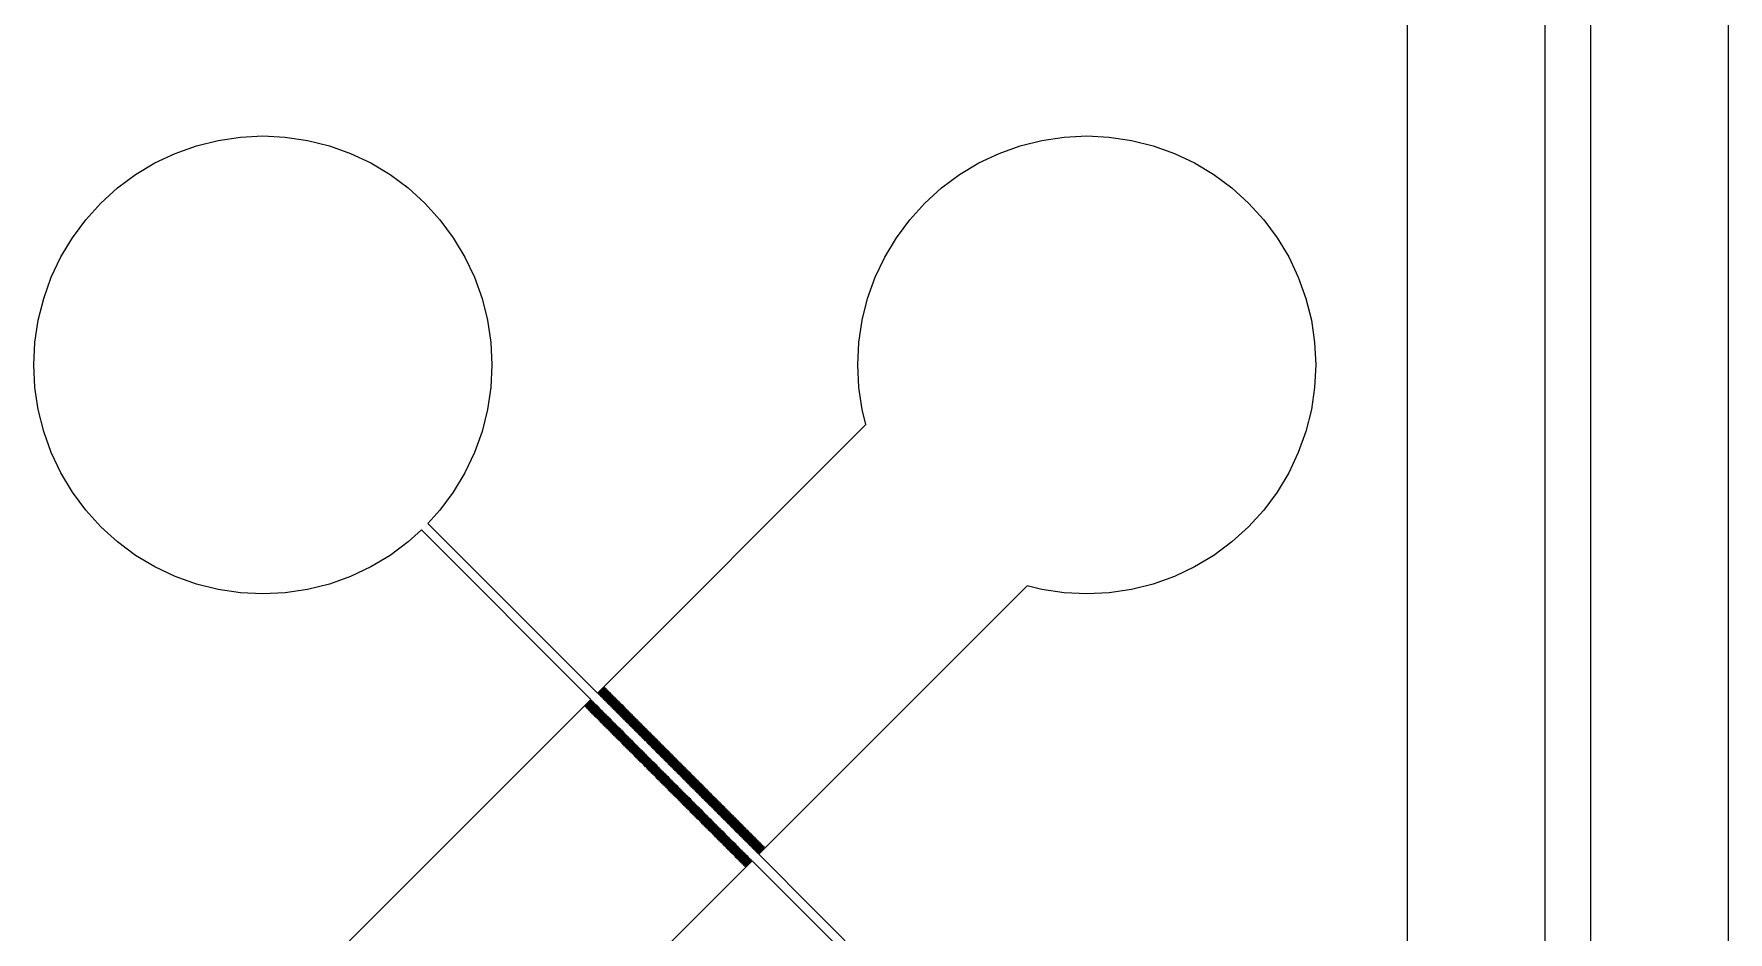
# Model space of a CAD drawing. Extents: x -16 to 132, y -40 to 113.
# Drawn here: x 94.08 to 113, y 7.47 to 17.5 of the extents above; entities that cross this region are included whole.
import ezdxf

# ---------------------------------------------------------------- set-up
doc = ezdxf.new("R2010")
doc.units = 0

msp = doc.modelspace()

# ---------------------------------------------------------------- linework, layer by layer
for p, q in [((112.997, 76.1837), (112.997, -2.55649)), ((111.463, -1.0226), (111.463, 74.6498)), ((110.952, 74.1385), (110.952, -0.51129)), ((109.418, 1.0226), (109.418, 72.6046)), ((95.8964, 16.2486), (96.1398, 16.3096)), ((96.1398, 16.3096), (96.388, 16.3464)), ((96.388, 16.3464), (96.6385, 16.3587)), ((96.6385, 16.3587), (96.8892, 16.3464)), ((96.8892, 16.3464), (97.1373, 16.3096)), ((97.1373, 16.3096), (97.3807, 16.2486)), ((105.094, 16.2486), (105.337, 16.3096)), ((105.337, 16.3096), (105.586, 16.3464)), ((105.586, 16.3464), (105.836, 16.3587)), ((105.836, 16.3587), (106.087, 16.3464)), ((106.087, 16.3464), (106.335, 16.3096)), ((106.335, 16.3096), (106.578, 16.2486)), ((95.4334, 16.0569), (95.6602, 16.1641)), ((95.6602, 16.1641), (95.8964, 16.2486)), ((97.3807, 16.2486), (97.6169, 16.1641)), ((97.6169, 16.1641), (97.8437, 16.0569)), ((104.631, 16.0569), (104.858, 16.1641)), ((104.858, 16.1641), (105.094, 16.2486)), ((106.578, 16.2486), (106.815, 16.1641)), ((106.815, 16.1641), (107.041, 16.0569)), ((95.0167, 15.7784), (95.2182, 15.9279)), ((95.2182, 15.9279), (95.4334, 16.0569)), ((97.8437, 16.0569), (98.0589, 15.9279)), ((98.0589, 15.9279), (98.2604, 15.7784)), ((104.214, 15.7784), (104.416, 15.9279)), ((104.416, 15.9279), (104.631, 16.0569)), ((107.041, 16.0569), (107.257, 15.9279)), ((107.257, 15.9279), (107.458, 15.7784)), ((94.8308, 15.6099), (95.0167, 15.7784)), ((98.2604, 15.7784), (98.4463, 15.6099)), ((104.028, 15.6099), (104.214, 15.7784)), ((107.458, 15.7784), (107.644, 15.6099)), ((94.6624, 15.424), (94.8308, 15.6099)), ((98.4463, 15.6099), (98.6148, 15.424)), ((103.86, 15.424), (104.028, 15.6099)), ((107.644, 15.6099), (107.812, 15.424)), ((94.5129, 15.2225), (94.6624, 15.424)), ((98.6148, 15.424), (98.7642, 15.2225)), ((103.711, 15.2225), (103.86, 15.424)), ((107.812, 15.424), (107.962, 15.2225)), ((94.3839, 15.0074), (94.5129, 15.2225)), ((98.7642, 15.2225), (98.8932, 15.0073)), ((103.582, 15.0073), (103.711, 15.2225)), ((107.962, 15.2225), (108.091, 15.0074)), ((94.2767, 14.7805), (94.3839, 15.0074)), ((98.8932, 15.0073), (99.0005, 14.7805)), ((103.474, 14.7805), (103.582, 15.0073)), ((108.091, 15.0074), (108.198, 14.7805)), ((94.1922, 14.5443), (94.2767, 14.7805)), ((99.0005, 14.7805), (99.085, 14.5443)), ((103.39, 14.5443), (103.474, 14.7805)), ((108.198, 14.7805), (108.283, 14.5443)), ((94.1312, 14.301), (94.1922, 14.5443)), ((99.085, 14.5443), (99.1459, 14.301)), ((103.329, 14.301), (103.39, 14.5443)), ((108.283, 14.5443), (108.344, 14.301)), ((94.0944, 14.0528), (94.1312, 14.301)), ((99.1459, 14.301), (99.1828, 14.0528)), ((103.292, 14.0528), (103.329, 14.301)), ((108.344, 14.301), (108.38, 14.0528)), ((94.0821, 13.8022), (94.0944, 14.0528)), ((99.1828, 14.0528), (99.1951, 13.8022)), ((103.28, 13.8022), (103.292, 14.0528)), ((108.38, 14.0528), (108.393, 13.8022)), ((94.0944, 13.5516), (94.0821, 13.8022)), ((99.1951, 13.8022), (99.1828, 13.5516)), ((103.292, 13.5516), (103.28, 13.8022)), ((108.393, 13.8022), (108.38, 13.5516)), ((94.1312, 13.3035), (94.0944, 13.5516)), ((99.1828, 13.5516), (99.146, 13.3035)), ((103.329, 13.3035), (103.292, 13.5516)), ((108.38, 13.5516), (108.344, 13.3035)), ((94.1922, 13.0601), (94.1312, 13.3035)), ((99.146, 13.3035), (99.085, 13.0601)), ((103.371, 13.137), (103.329, 13.3035)), ((108.344, 13.3035), (108.283, 13.0601)), ((94.2767, 12.8239), (94.1922, 13.0601)), ((99.085, 13.0601), (99.0005, 12.8239)), ((100.373, 10.1398), (103.371, 13.137)), ((108.283, 13.0601), (108.198, 12.8239)), ((94.3839, 12.5971), (94.2767, 12.8239)), ((99.0005, 12.8239), (98.8932, 12.5971)), ((108.198, 12.8239), (108.091, 12.5971)), ((94.5129, 12.3819), (94.3839, 12.5971)), ((98.8932, 12.5971), (98.7642, 12.3819)), ((108.091, 12.5971), (107.962, 12.3819)), ((94.6624, 12.1804), (94.5129, 12.3819)), ((98.7642, 12.3819), (98.6148, 12.1804)), ((107.962, 12.3819), (107.812, 12.1804)), ((94.8308, 11.9945), (94.6624, 12.1804)), ((98.6148, 12.1804), (98.4807, 12.0324)), ((107.812, 12.1804), (107.644, 11.9945)), ((95.0167, 11.826), (94.8308, 11.9945)), ((98.4084, 11.9601), (98.2604, 11.826)), ((100.301, 10.0675), (98.4084, 11.9601)), ((98.4807, 12.0324), (100.373, 10.1398)), ((107.644, 11.9945), (107.458, 11.826)), ((95.2182, 11.6766), (95.0167, 11.826)), ((98.2604, 11.826), (98.0589, 11.6766)), ((107.458, 11.826), (107.257, 11.6766)), ((95.4334, 11.5476), (95.2182, 11.6766)), ((95.6602, 11.4403), (95.4334, 11.5476)), ((97.8437, 11.5476), (97.6169, 11.4403)), ((98.0589, 11.6766), (97.8437, 11.5476)), ((107.041, 11.5476), (106.815, 11.4403)), ((107.257, 11.6766), (107.041, 11.5476)), ((95.8965, 11.3558), (95.6602, 11.4403)), ((96.1398, 11.2949), (95.8965, 11.3558)), ((97.3807, 11.3558), (97.1373, 11.2948)), ((97.6169, 11.4403), (97.3807, 11.3558)), ((106.578, 11.3558), (106.335, 11.2949)), ((106.815, 11.4403), (106.578, 11.3558)), ((96.388, 11.258), (96.1398, 11.2949)), ((96.6386, 11.2457), (96.388, 11.258)), ((96.8892, 11.258), (96.6386, 11.2457)), ((97.1373, 11.2948), (96.8892, 11.258)), ((105.171, 11.3365), (102.174, 8.33929)), ((105.337, 11.2948), (105.171, 11.3365)), ((105.586, 11.258), (105.337, 11.2948)), ((105.836, 11.2457), (105.586, 11.258)), ((106.087, 11.258), (105.836, 11.2457)), ((106.335, 11.2949), (106.087, 11.258)), ((97.3038, 7.07025), (100.301, 10.0675)), ((100.308, 10.0602), (100.236, 9.98793)), ((100.243, 9.9807), (100.315, 10.053)), ((100.323, 10.0458), (100.25, 9.97348)), ((100.258, 9.96623), (100.33, 10.0385)), ((100.337, 10.0313), (100.265, 9.95901)), ((100.315, 10.053), (100.308, 10.0602)), ((100.33, 10.0385), (100.323, 10.0458)), ((100.344, 10.0241), (100.337, 10.0313)), ((100.453, 10.2048), (100.381, 10.1325)), ((100.381, 10.1325), (100.388, 10.1253)), ((100.388, 10.1253), (100.46, 10.1976)), ((100.467, 10.1904), (100.395, 10.1181)), ((100.395, 10.1181), (100.402, 10.1109)), ((100.402, 10.1109), (100.475, 10.1832)), ((100.482, 10.1759), (100.409, 10.1036)), ((100.409, 10.1036), (100.417, 10.0964)), ((100.417, 10.0964), (100.489, 10.1687)), ((100.496, 10.1615), (100.424, 10.0892)), ((100.424, 10.0892), (100.431, 10.0819)), ((100.431, 10.0819), (100.503, 10.1542)), ((100.511, 10.147), (100.438, 10.0747)), ((100.438, 10.0747), (100.446, 10.0675)), ((100.446, 10.0675), (100.518, 10.1398)), ((100.46, 10.1976), (100.453, 10.2048)), ((100.525, 10.1325), (100.453, 10.0602)), ((100.453, 10.0602), (100.46, 10.053)), ((100.46, 10.053), (100.532, 10.1253)), ((100.475, 10.1832), (100.467, 10.1904)), ((100.54, 10.1181), (100.467, 10.0458)), ((100.467, 10.0458), (100.475, 10.0385)), ((100.475, 10.0385), (100.547, 10.1109)), ((100.489, 10.1687), (100.482, 10.1759)), ((100.554, 10.1036), (100.482, 10.0313)), ((100.482, 10.0313), (100.489, 10.0241)), ((100.489, 10.0241), (100.561, 10.0964)), ((100.503, 10.1542), (100.496, 10.1615)), ((100.569, 10.0892), (100.496, 10.0169)), ((100.503, 10.0096), (100.576, 10.0819)), ((100.518, 10.1398), (100.511, 10.147)), ((100.583, 10.0747), (100.511, 10.0024)), ((100.518, 9.99516), (100.59, 10.0675)), ((100.532, 10.1253), (100.525, 10.1325)), ((100.597, 10.0602), (100.525, 9.98793)), ((100.532, 9.9807), (100.605, 10.053)), ((100.547, 10.1109), (100.54, 10.1181)), ((100.612, 10.0458), (100.54, 9.97348)), ((100.547, 9.96623), (100.619, 10.0385)), ((100.561, 10.0964), (100.554, 10.1036)), ((100.626, 10.0313), (100.554, 9.95901)), ((100.576, 10.0819), (100.569, 10.0892)), ((100.59, 10.0675), (100.583, 10.0747)), ((100.605, 10.053), (100.597, 10.0602)), ((100.619, 10.0385), (100.612, 10.0458)), ((100.634, 10.0241), (100.626, 10.0313)), ((100.236, 9.98793), (100.243, 9.9807)), ((100.25, 9.97348), (100.258, 9.96623)), ((100.265, 9.95901), (100.272, 9.95178)), ((100.272, 9.95178), (100.344, 10.0241)), ((100.352, 10.0169), (100.279, 9.94455)), ((100.279, 9.94455), (100.287, 9.93733)), ((100.287, 9.93733), (100.359, 10.0096)), ((100.366, 10.0024), (100.294, 9.9301)), ((100.294, 9.9301), (100.301, 9.92287)), ((100.301, 9.92287), (100.373, 9.99516)), ((100.381, 9.98795), (100.308, 9.91563)), ((100.308, 9.91563), (100.315, 9.90842)), ((100.315, 9.90842), (100.388, 9.98071)), ((100.395, 9.97348), (100.323, 9.90117)), ((100.323, 9.90117), (100.33, 9.89395)), ((100.33, 9.89395), (100.402, 9.96625)), ((100.409, 9.95901), (100.337, 9.8867)), ((100.337, 9.8867), (100.344, 9.87949)), ((100.344, 9.87949), (100.417, 9.95178)), ((100.359, 10.0096), (100.352, 10.0169)), ((100.424, 9.94455), (100.352, 9.87224)), ((100.352, 9.87224), (100.359, 9.86502)), ((100.359, 9.86502), (100.431, 9.93733)), ((100.373, 9.99516), (100.366, 10.0024)), ((100.438, 9.93008), (100.366, 9.85777)), ((100.366, 9.85777), (100.373, 9.85056)), ((100.373, 9.85056), (100.446, 9.92287)), ((100.388, 9.98071), (100.381, 9.98795)), ((100.453, 9.91562), (100.381, 9.84331)), ((100.381, 9.84331), (100.388, 9.83609)), ((100.388, 9.83609), (100.46, 9.9084)), ((100.402, 9.96625), (100.395, 9.97348)), ((100.467, 9.90117), (100.395, 9.82886)), ((100.402, 9.82162), (100.475, 9.89394)), ((100.417, 9.95178), (100.409, 9.95901)), ((100.482, 9.8867), (100.409, 9.81439)), ((100.417, 9.80716), (100.489, 9.87947)), ((100.431, 9.93733), (100.424, 9.94455)), ((100.496, 9.87224), (100.424, 9.79994)), ((100.431, 9.79271), (100.503, 9.86502)), ((100.446, 9.92287), (100.438, 9.93008)), ((100.511, 9.85777), (100.438, 9.78548)), ((100.446, 9.77824), (100.518, 9.85056)), ((100.46, 9.9084), (100.453, 9.91562)), ((100.525, 9.84332), (100.453, 9.77103)), ((100.46, 9.76378), (100.532, 9.83609)), ((100.475, 9.89394), (100.467, 9.90117)), ((100.489, 9.87947), (100.482, 9.8867)), ((100.496, 10.0169), (100.503, 10.0096)), ((100.503, 9.86502), (100.496, 9.87224)), ((100.511, 10.0024), (100.518, 9.99516)), ((100.518, 9.85056), (100.511, 9.85777)), ((100.525, 9.98793), (100.532, 9.9807)), ((100.532, 9.83609), (100.525, 9.84332)), ((100.54, 9.97348), (100.547, 9.96623)), ((100.554, 9.95901), (100.561, 9.95177)), ((100.561, 9.95177), (100.634, 10.0241)), ((100.641, 10.0168), (100.569, 9.94455)), ((100.569, 9.94455), (100.576, 9.93732)), ((100.576, 9.93732), (100.648, 10.0096)), ((100.655, 10.0024), (100.583, 9.93008)), ((100.583, 9.93008), (100.59, 9.92285)), ((100.59, 9.92285), (100.663, 9.99515)), ((100.67, 9.98793), (100.597, 9.91562)), ((100.597, 9.91562), (100.605, 9.90839)), ((100.605, 9.90839), (100.677, 9.98068)), ((100.684, 9.97346), (100.612, 9.90115)), ((100.612, 9.90115), (100.619, 9.89394)), ((100.619, 9.89394), (100.691, 9.96623)), ((100.699, 9.959), (100.626, 9.88669)), ((100.626, 9.88669), (100.634, 9.87947)), ((100.634, 9.87947), (100.706, 9.95177)), ((100.648, 10.0096), (100.641, 10.0168)), ((100.713, 9.94455), (100.641, 9.87224)), ((100.641, 9.87224), (100.648, 9.86501)), ((100.648, 9.86501), (100.72, 9.93732)), ((100.663, 9.99515), (100.655, 10.0024)), ((100.728, 9.93008), (100.655, 9.85777)), ((100.655, 9.85777), (100.663, 9.85054)), ((100.663, 9.85054), (100.735, 9.92285)), ((100.677, 9.98068), (100.67, 9.98793)), ((100.742, 9.91562), (100.67, 9.84331)), ((100.67, 9.84331), (100.677, 9.83609)), ((100.677, 9.83609), (100.749, 9.9084)), ((100.691, 9.96623), (100.684, 9.97346)), ((100.757, 9.90115), (100.684, 9.82884)), ((100.691, 9.82162), (100.764, 9.89392)), ((100.706, 9.95177), (100.699, 9.959)), ((100.771, 9.88669), (100.699, 9.81439)), ((100.706, 9.80716), (100.778, 9.87946)), ((100.72, 9.93732), (100.713, 9.94455)), ((100.785, 9.87222), (100.713, 9.79994)), ((100.72, 9.79269), (100.793, 9.86501)), ((100.735, 9.92285), (100.728, 9.93008)), ((100.8, 9.85776), (100.728, 9.78548)), ((100.735, 9.77823), (100.807, 9.85054)), ((100.749, 9.9084), (100.742, 9.91562)), ((100.814, 9.84329), (100.742, 9.77101)), ((100.749, 9.76376), (100.822, 9.83607)), ((100.764, 9.89392), (100.757, 9.90115)), ((100.778, 9.87946), (100.771, 9.88669)), ((100.793, 9.86501), (100.785, 9.87222)), ((100.807, 9.85054), (100.8, 9.85776)), ((100.822, 9.83607), (100.814, 9.84329)), ((100.395, 9.82886), (100.402, 9.82162)), ((100.409, 9.81439), (100.417, 9.80716)), ((100.424, 9.79994), (100.431, 9.79271)), ((100.438, 9.78548), (100.446, 9.77824)), ((100.453, 9.77103), (100.46, 9.76378)), ((100.54, 9.82886), (100.467, 9.75656)), ((100.467, 9.75656), (100.475, 9.74933)), ((100.475, 9.74933), (100.547, 9.82164)), ((100.554, 9.81439), (100.482, 9.7421)), ((100.482, 9.7421), (100.489, 9.73486)), ((100.489, 9.73486), (100.561, 9.80717)), ((100.569, 9.79994), (100.496, 9.72763)), ((100.496, 9.72763), (100.503, 9.72038)), ((100.503, 9.72038), (100.576, 9.79269)), ((100.583, 9.78548), (100.511, 9.71317)), ((100.511, 9.71317), (100.518, 9.70592)), ((100.518, 9.70592), (100.59, 9.77823)), ((100.597, 9.77101), (100.525, 9.6987)), ((100.525, 9.6987), (100.532, 9.69147)), ((100.532, 9.69147), (100.605, 9.76378)), ((100.547, 9.82164), (100.54, 9.82886)), ((100.612, 9.75655), (100.54, 9.68423)), ((100.54, 9.68423), (100.547, 9.67702)), ((100.547, 9.67702), (100.619, 9.74931)), ((100.561, 9.80717), (100.554, 9.81439)), ((100.626, 9.7421), (100.554, 9.66978)), ((100.554, 9.66978), (100.561, 9.66255)), ((100.561, 9.66255), (100.634, 9.73485)), ((100.576, 9.79269), (100.569, 9.79994)), ((100.641, 9.72763), (100.569, 9.65532)), ((100.569, 9.65532), (100.576, 9.6481)), ((100.576, 9.6481), (100.648, 9.7204)), ((100.59, 9.77823), (100.583, 9.78548)), ((100.655, 9.71317), (100.583, 9.64085)), ((100.59, 9.63364), (100.663, 9.70593)), ((100.605, 9.76378), (100.597, 9.77101)), ((100.67, 9.6987), (100.597, 9.62639)), ((100.605, 9.61917), (100.677, 9.69147)), ((100.619, 9.74931), (100.612, 9.75655)), ((100.684, 9.68425), (100.612, 9.61194)), ((100.619, 9.60471), (100.691, 9.67702)), ((100.634, 9.73485), (100.626, 9.7421)), ((100.699, 9.66978), (100.626, 9.59747)), ((100.634, 9.59024), (100.706, 9.66255)), ((100.648, 9.7204), (100.641, 9.72763)), ((100.713, 9.65532), (100.641, 9.58301)), ((100.648, 9.57578), (100.72, 9.64809)), ((100.663, 9.70593), (100.655, 9.71317)), ((100.677, 9.69147), (100.67, 9.6987)), ((100.684, 9.82884), (100.691, 9.82162)), ((100.691, 9.67702), (100.684, 9.68425)), ((100.699, 9.81439), (100.706, 9.80716)), ((100.706, 9.66255), (100.699, 9.66978)), ((100.713, 9.79994), (100.72, 9.79269)), ((100.72, 9.64809), (100.713, 9.65532)), ((100.728, 9.78548), (100.735, 9.77823)), ((100.742, 9.77101), (100.749, 9.76376)), ((100.829, 9.82884), (100.757, 9.75655)), ((100.757, 9.75655), (100.764, 9.7493)), ((100.764, 9.7493), (100.836, 9.82161)), ((100.843, 9.81438), (100.771, 9.74208)), ((100.771, 9.74208), (100.778, 9.73485)), ((100.778, 9.73485), (100.851, 9.80716)), ((100.858, 9.79993), (100.785, 9.72762)), ((100.785, 9.72762), (100.793, 9.72038)), ((100.793, 9.72038), (100.865, 9.79269)), ((100.872, 9.78548), (100.8, 9.71317)), ((100.8, 9.71317), (100.807, 9.70592)), ((100.807, 9.70592), (100.879, 9.77823)), ((100.887, 9.77101), (100.814, 9.6987)), ((100.814, 9.6987), (100.822, 9.69147)), ((100.822, 9.69147), (100.894, 9.76376)), ((100.836, 9.82161), (100.829, 9.82884)), ((100.901, 9.75655), (100.829, 9.68423)), ((100.829, 9.68423), (100.836, 9.67702)), ((100.836, 9.67702), (100.908, 9.7493)), ((100.851, 9.80716), (100.843, 9.81438)), ((100.916, 9.74208), (100.843, 9.66977)), ((100.843, 9.66977), (100.851, 9.66255)), ((100.851, 9.66255), (100.923, 9.73483)), ((100.865, 9.79269), (100.858, 9.79993)), ((100.93, 9.72762), (100.858, 9.65532)), ((100.858, 9.65532), (100.865, 9.64809)), ((100.865, 9.64809), (100.937, 9.72037)), ((100.879, 9.77823), (100.872, 9.78548)), ((100.945, 9.71315), (100.872, 9.64085)), ((100.879, 9.63362), (100.952, 9.70592)), ((100.894, 9.76376), (100.887, 9.77101)), ((100.959, 9.69868), (100.887, 9.62639)), ((100.894, 9.61916), (100.966, 9.69145)), ((100.908, 9.7493), (100.901, 9.75655)), ((100.973, 9.68423), (100.901, 9.61192)), ((100.908, 9.60469), (100.981, 9.67699)), ((100.923, 9.73483), (100.916, 9.74208)), ((100.988, 9.66977), (100.916, 9.59746)), ((100.923, 9.59023), (100.995, 9.66254)), ((100.937, 9.72037), (100.93, 9.72762)), ((101.002, 9.6553), (100.93, 9.58299)), ((100.937, 9.57578), (101.01, 9.64809)), ((100.952, 9.70592), (100.945, 9.71315)), ((100.966, 9.69145), (100.959, 9.69868)), ((100.981, 9.67699), (100.973, 9.68423)), ((100.995, 9.66254), (100.988, 9.66977)), ((101.01, 9.64809), (101.002, 9.6553)), ((100.583, 9.64085), (100.59, 9.63364)), ((100.597, 9.62639), (100.605, 9.61917)), ((100.612, 9.61194), (100.619, 9.60471)), ((100.626, 9.59747), (100.634, 9.59024)), ((100.641, 9.58301), (100.648, 9.57578)), ((100.728, 9.64085), (100.655, 9.56854)), ((100.655, 9.56854), (100.663, 9.56131)), ((100.663, 9.56131), (100.735, 9.63362)), ((100.742, 9.62639), (100.67, 9.55408)), ((100.67, 9.55408), (100.677, 9.54686)), ((100.677, 9.54686), (100.749, 9.61917)), ((100.757, 9.61192), (100.684, 9.53963)), ((100.684, 9.53963), (100.691, 9.53239)), ((100.691, 9.53239), (100.764, 9.60471)), ((100.771, 9.59746), (100.699, 9.52516)), ((100.699, 9.52516), (100.706, 9.51793)), ((100.706, 9.51793), (100.778, 9.59024)), ((100.785, 9.58301), (100.713, 9.51071)), ((100.713, 9.51071), (100.72, 9.50346)), ((100.72, 9.50346), (100.793, 9.57578)), ((100.735, 9.63362), (100.728, 9.64085)), ((100.8, 9.56854), (100.728, 9.49625)), ((100.728, 9.49625), (100.735, 9.48901)), ((100.735, 9.48901), (100.807, 9.56133)), ((100.749, 9.61917), (100.742, 9.62639)), ((100.814, 9.55408), (100.742, 9.48178)), ((100.742, 9.48178), (100.749, 9.47455)), ((100.749, 9.47455), (100.822, 9.54686)), ((100.764, 9.60471), (100.757, 9.61192)), ((100.829, 9.53964), (100.757, 9.46733)), ((100.757, 9.46733), (100.764, 9.46008)), ((100.764, 9.46008), (100.836, 9.53239)), ((100.778, 9.59024), (100.771, 9.59746)), ((100.843, 9.52518), (100.771, 9.45287)), ((100.778, 9.44562), (100.851, 9.51793)), ((100.793, 9.57578), (100.785, 9.58301)), ((100.858, 9.51071), (100.785, 9.4384)), ((100.793, 9.43115), (100.865, 9.50346)), ((100.807, 9.56133), (100.8, 9.56854)), ((100.872, 9.49625), (100.8, 9.42393)), ((100.807, 9.41669), (100.879, 9.489)), ((100.822, 9.54686), (100.814, 9.55408)), ((100.887, 9.48178), (100.814, 9.40947)), ((100.822, 9.40224), (100.894, 9.47453)), ((100.836, 9.53239), (100.829, 9.53964)), ((100.901, 9.46732), (100.829, 9.395)), ((100.836, 9.38779), (100.908, 9.46008)), ((100.851, 9.51793), (100.843, 9.52518)), ((100.865, 9.50346), (100.858, 9.51071)), ((100.872, 9.64085), (100.879, 9.63362)), ((100.879, 9.489), (100.872, 9.49625)), ((100.887, 9.62639), (100.894, 9.61916)), ((100.894, 9.47453), (100.887, 9.48178)), ((100.901, 9.61192), (100.908, 9.60469)), ((100.908, 9.46008), (100.901, 9.46732)), ((100.916, 9.59746), (100.923, 9.59023)), ((100.93, 9.58299), (100.937, 9.57578)), ((101.017, 9.64084), (100.945, 9.56853)), ((100.945, 9.56853), (100.952, 9.56131)), ((100.952, 9.56131), (101.024, 9.63362)), ((101.031, 9.62639), (100.959, 9.55408)), ((100.959, 9.55408), (100.966, 9.54684)), ((100.966, 9.54684), (101.039, 9.61916)), ((101.046, 9.61192), (100.973, 9.53963)), ((100.973, 9.53963), (100.981, 9.53239)), ((100.981, 9.53239), (101.053, 9.60469)), ((101.06, 9.59746), (100.988, 9.52516)), ((100.988, 9.52516), (100.995, 9.51793)), ((100.995, 9.51793), (101.067, 9.59023)), ((101.075, 9.58299), (101.002, 9.5107)), ((101.002, 9.5107), (101.01, 9.50346)), ((101.01, 9.50346), (101.082, 9.57576)), ((101.024, 9.63362), (101.017, 9.64084)), ((101.089, 9.56853), (101.017, 9.49623)), ((101.017, 9.49623), (101.024, 9.489)), ((101.024, 9.489), (101.096, 9.56129)), ((101.039, 9.61916), (101.031, 9.62639)), ((101.104, 9.55406), (101.031, 9.48177)), ((101.031, 9.48177), (101.039, 9.47453)), ((101.039, 9.47453), (101.111, 9.54684)), ((101.053, 9.60469), (101.046, 9.61192)), ((101.118, 9.5396), (101.046, 9.4673)), ((101.046, 9.4673), (101.053, 9.46007)), ((101.053, 9.46007), (101.125, 9.53238)), ((101.067, 9.59023), (101.06, 9.59746)), ((101.133, 9.52516), (101.06, 9.45285)), ((101.067, 9.4456), (101.14, 9.51791)), ((101.082, 9.57576), (101.075, 9.58299)), ((101.147, 9.5107), (101.075, 9.43839)), ((101.082, 9.43115), (101.154, 9.50346)), ((101.096, 9.56129), (101.089, 9.56853)), ((101.161, 9.49623), (101.089, 9.42392)), ((101.096, 9.41669), (101.169, 9.489)), ((101.111, 9.54684), (101.104, 9.55406)), ((101.176, 9.48177), (101.104, 9.40945)), ((101.111, 9.40224), (101.183, 9.47453)), ((101.125, 9.53238), (101.118, 9.5396)), ((101.19, 9.4673), (101.118, 9.395)), ((101.125, 9.38777), (101.198, 9.46007)), ((101.14, 9.51791), (101.133, 9.52516)), ((101.154, 9.50346), (101.147, 9.5107)), ((101.169, 9.489), (101.161, 9.49623)), ((101.183, 9.47453), (101.176, 9.48177)), ((101.198, 9.46007), (101.19, 9.4673)), ((100.771, 9.45287), (100.778, 9.44562)), ((100.785, 9.4384), (100.793, 9.43115)), ((100.8, 9.42393), (100.807, 9.41669)), ((100.814, 9.40947), (100.822, 9.40224)), ((100.829, 9.395), (100.836, 9.38779)), ((100.916, 9.45285), (100.843, 9.38054)), ((100.843, 9.38054), (100.851, 9.37332)), ((100.851, 9.37332), (100.923, 9.44562)), ((100.93, 9.4384), (100.858, 9.36609)), ((100.858, 9.36609), (100.865, 9.35886)), ((100.865, 9.35886), (100.937, 9.43115)), ((100.945, 9.42393), (100.872, 9.35162)), ((100.872, 9.35162), (100.879, 9.34439)), ((100.879, 9.34439), (100.952, 9.41669)), ((100.959, 9.40947), (100.887, 9.33716)), ((100.887, 9.33716), (100.894, 9.32994)), ((100.894, 9.32994), (100.966, 9.40225)), ((100.973, 9.395), (100.901, 9.32269)), ((100.901, 9.32269), (100.908, 9.31548)), ((100.908, 9.31548), (100.981, 9.38779)), ((100.923, 9.44562), (100.916, 9.45285)), ((100.988, 9.38055), (100.916, 9.30824)), ((100.916, 9.30824), (100.923, 9.30101)), ((100.923, 9.30101), (100.995, 9.37332)), ((100.937, 9.43115), (100.93, 9.4384)), ((101.002, 9.36607), (100.93, 9.29376)), ((100.93, 9.29376), (100.937, 9.28654)), ((100.937, 9.28654), (101.01, 9.35886)), ((100.952, 9.41669), (100.945, 9.42393)), ((101.017, 9.35161), (100.945, 9.2793)), ((100.945, 9.2793), (100.952, 9.27208)), ((100.952, 9.27208), (101.024, 9.34439)), ((100.966, 9.40225), (100.959, 9.40947)), ((101.031, 9.33714), (100.959, 9.26485)), ((100.966, 9.25761), (101.039, 9.32993)), ((100.981, 9.38779), (100.973, 9.395)), ((101.046, 9.32269), (100.973, 9.2504)), ((100.981, 9.24315), (101.053, 9.31546)), ((100.995, 9.37332), (100.988, 9.38055)), ((101.06, 9.30823), (100.988, 9.23593)), ((100.995, 9.2287), (101.067, 9.30101)), ((101.01, 9.35886), (101.002, 9.36607)), ((101.075, 9.29376), (101.002, 9.22147)), ((101.01, 9.21423), (101.082, 9.28654)), ((101.024, 9.34439), (101.017, 9.35161)), ((101.089, 9.27931), (101.017, 9.20702)), ((101.024, 9.19977), (101.096, 9.27208)), ((101.039, 9.32993), (101.031, 9.33714)), ((101.053, 9.31546), (101.046, 9.32269)), ((101.06, 9.45285), (101.067, 9.4456)), ((101.067, 9.30101), (101.06, 9.30823)), ((101.075, 9.43839), (101.082, 9.43115)), ((101.082, 9.28654), (101.075, 9.29376)), ((101.089, 9.42392), (101.096, 9.41669)), ((101.096, 9.27208), (101.089, 9.27931)), ((101.104, 9.40945), (101.111, 9.40224)), ((101.118, 9.395), (101.125, 9.38777)), ((101.205, 9.45284), (101.133, 9.38054)), ((101.133, 9.38054), (101.14, 9.37332)), ((101.14, 9.37332), (101.212, 9.4456)), ((101.219, 9.43837), (101.147, 9.36607)), ((101.147, 9.36607), (101.154, 9.35886)), ((101.154, 9.35886), (101.227, 9.43114)), ((101.234, 9.42392), (101.161, 9.35161)), ((101.161, 9.35161), (101.169, 9.34439)), ((101.169, 9.34439), (101.241, 9.41667)), ((101.248, 9.40945), (101.176, 9.33714)), ((101.176, 9.33714), (101.183, 9.32993)), ((101.183, 9.32993), (101.255, 9.40224)), ((101.263, 9.39499), (101.19, 9.32268)), ((101.19, 9.32268), (101.198, 9.31546)), ((101.198, 9.31546), (101.27, 9.38777)), ((101.212, 9.4456), (101.205, 9.45284)), ((101.277, 9.38052), (101.205, 9.30821)), ((101.205, 9.30821), (101.212, 9.30099)), ((101.212, 9.30099), (101.284, 9.37331)), ((101.227, 9.43114), (101.219, 9.43837)), ((101.292, 9.36607), (101.219, 9.29376)), ((101.219, 9.29376), (101.227, 9.28653)), ((101.227, 9.28653), (101.299, 9.35884)), ((101.241, 9.41667), (101.234, 9.42392)), ((101.306, 9.35161), (101.234, 9.2793)), ((101.234, 9.2793), (101.241, 9.27208)), ((101.241, 9.27208), (101.313, 9.34439)), ((101.255, 9.40224), (101.248, 9.40945)), ((101.321, 9.33714), (101.248, 9.26485)), ((101.255, 9.25761), (101.328, 9.32993)), ((101.27, 9.38777), (101.263, 9.39499)), ((101.335, 9.32268), (101.263, 9.2504)), ((101.27, 9.24315), (101.342, 9.31546)), ((101.284, 9.37331), (101.277, 9.38052)), ((101.349, 9.30823), (101.277, 9.23593)), ((101.284, 9.2287), (101.357, 9.30099)), ((101.299, 9.35884), (101.292, 9.36607)), ((101.364, 9.29376), (101.292, 9.22147)), ((101.299, 9.21423), (101.371, 9.28654)), ((101.313, 9.34439), (101.306, 9.35161)), ((101.378, 9.2793), (101.306, 9.207)), ((101.313, 9.19977), (101.386, 9.27208)), ((101.328, 9.32993), (101.321, 9.33714)), ((101.342, 9.31546), (101.335, 9.32268)), ((101.357, 9.30099), (101.349, 9.30823)), ((101.371, 9.28654), (101.364, 9.29376)), ((101.386, 9.27208), (101.378, 9.2793)), ((100.959, 9.26485), (100.966, 9.25761)), ((100.973, 9.2504), (100.981, 9.24315)), ((100.988, 9.23593), (100.995, 9.2287)), ((101.002, 9.22147), (101.01, 9.21423)), ((101.017, 9.20702), (101.024, 9.19977)), ((101.104, 9.26486), (101.031, 9.19255)), ((101.031, 9.19255), (101.039, 9.18532)), ((101.039, 9.18532), (101.111, 9.25763)), ((101.118, 9.2504), (101.046, 9.17809)), ((101.046, 9.17809), (101.053, 9.17085)), ((101.053, 9.17085), (101.125, 9.24316)), ((101.133, 9.23593), (101.06, 9.16362)), ((101.06, 9.16362), (101.067, 9.15639)), ((101.067, 9.15639), (101.14, 9.2287)), ((101.147, 9.22147), (101.075, 9.14915)), ((101.075, 9.14915), (101.082, 9.14194)), ((101.082, 9.14194), (101.154, 9.21423)), ((101.161, 9.207), (101.089, 9.13469)), ((101.089, 9.13469), (101.096, 9.12747)), ((101.096, 9.12747), (101.169, 9.19977)), ((101.111, 9.25763), (101.104, 9.26486)), ((101.176, 9.19254), (101.104, 9.12022)), ((101.104, 9.12022), (101.111, 9.11301)), ((101.111, 9.11301), (101.183, 9.1853)), ((101.125, 9.24316), (101.118, 9.2504)), ((101.19, 9.17809), (101.118, 9.10577)), ((101.118, 9.10577), (101.125, 9.09854)), ((101.125, 9.09854), (101.198, 9.17084)), ((101.14, 9.2287), (101.133, 9.23593)), ((101.205, 9.16364), (101.133, 9.09132)), ((101.133, 9.09132), (101.14, 9.08409)), ((101.14, 9.08409), (101.212, 9.15639)), ((101.154, 9.21423), (101.147, 9.22147)), ((101.219, 9.14917), (101.147, 9.07686)), ((101.154, 9.06964), (101.227, 9.14195)), ((101.169, 9.19977), (101.161, 9.207)), ((101.234, 9.1347), (101.161, 9.06239)), ((101.169, 9.05518), (101.241, 9.12749)), ((101.183, 9.1853), (101.176, 9.19254)), ((101.248, 9.12024), (101.176, 9.04793)), ((101.183, 9.04071), (101.255, 9.11302)), ((101.198, 9.17084), (101.19, 9.17809)), ((101.263, 9.10577), (101.19, 9.03346)), ((101.198, 9.02625), (101.27, 9.09856)), ((101.212, 9.15639), (101.205, 9.16364)), ((101.277, 9.09131), (101.205, 9.019)), ((101.212, 9.01178), (101.284, 9.08409)), ((101.227, 9.14195), (101.219, 9.14917)), ((101.241, 9.12749), (101.234, 9.1347)), ((101.248, 9.26485), (101.255, 9.25761)), ((101.255, 9.11302), (101.248, 9.12024)), ((101.263, 9.2504), (101.27, 9.24315)), ((101.27, 9.09856), (101.263, 9.10577)), ((101.277, 9.23593), (101.284, 9.2287)), ((101.284, 9.08409), (101.277, 9.09131)), ((101.292, 9.22147), (101.299, 9.21423)), ((101.306, 9.207), (101.313, 9.19977)), ((101.393, 9.26486), (101.321, 9.19255)), ((101.321, 9.19255), (101.328, 9.1853)), ((101.328, 9.1853), (101.4, 9.25761)), ((101.407, 9.2504), (101.335, 9.17809)), ((101.335, 9.17809), (101.342, 9.17085)), ((101.342, 9.17085), (101.415, 9.24316)), ((101.422, 9.23593), (101.349, 9.16362)), ((101.349, 9.16362), (101.357, 9.15639)), ((101.357, 9.15639), (101.429, 9.2287)), ((101.436, 9.22147), (101.364, 9.14915)), ((101.364, 9.14915), (101.371, 9.14194)), ((101.371, 9.14194), (101.443, 9.21423)), ((101.451, 9.207), (101.378, 9.1347)), ((101.378, 9.1347), (101.386, 9.12747)), ((101.386, 9.12747), (101.458, 9.19977)), ((101.4, 9.25761), (101.393, 9.26486)), ((101.465, 9.19254), (101.393, 9.12024)), ((101.393, 9.12024), (101.4, 9.11302)), ((101.4, 9.11302), (101.472, 9.1853)), ((101.415, 9.24316), (101.407, 9.2504)), ((101.48, 9.17807), (101.407, 9.10577)), ((101.407, 9.10577), (101.415, 9.09856)), ((101.415, 9.09856), (101.487, 9.17084)), ((101.429, 9.2287), (101.422, 9.23593)), ((101.494, 9.16362), (101.422, 9.09131)), ((101.422, 9.09131), (101.429, 9.08409)), ((101.429, 9.08409), (101.501, 9.15637)), ((101.443, 9.21423), (101.436, 9.22147)), ((101.509, 9.14915), (101.436, 9.07684)), ((101.443, 9.06963), (101.516, 9.14194)), ((101.458, 9.19977), (101.451, 9.207)), ((101.523, 9.13469), (101.451, 9.06238)), ((101.458, 9.05516), (101.53, 9.12747)), ((101.472, 9.1853), (101.465, 9.19254)), ((101.537, 9.12022), (101.465, 9.04791)), ((101.472, 9.0407), (101.545, 9.11301)), ((101.487, 9.17084), (101.48, 9.17807)), ((101.552, 9.10577), (101.48, 9.03346)), ((101.487, 9.02623), (101.559, 9.09854)), ((101.501, 9.15637), (101.494, 9.16362)), ((101.566, 9.09131), (101.494, 9.019)), ((101.501, 9.01178), (101.574, 9.08409)), ((101.516, 9.14194), (101.509, 9.14915)), ((101.53, 9.12747), (101.523, 9.13469)), ((101.545, 9.11301), (101.537, 9.12022)), ((101.559, 9.09854), (101.552, 9.10577)), ((101.574, 9.08409), (101.566, 9.09131)), ((101.147, 9.07686), (101.154, 9.06964)), ((101.161, 9.06239), (101.169, 9.05518)), ((101.176, 9.04793), (101.183, 9.04071)), ((101.19, 9.03346), (101.198, 9.02625)), ((101.205, 9.019), (101.212, 9.01178)), ((101.292, 9.07684), (101.219, 9.00455)), ((101.219, 9.00455), (101.227, 8.99731)), ((101.227, 8.99731), (101.299, 9.06963)), ((101.306, 9.06239), (101.234, 8.9901)), ((101.234, 8.9901), (101.241, 8.98285)), ((101.241, 8.98285), (101.313, 9.05516)), ((101.321, 9.04793), (101.248, 8.97563)), ((101.248, 8.97563), (101.255, 8.9684)), ((101.255, 8.9684), (101.328, 9.04071)), ((101.335, 9.03346), (101.263, 8.96117)), ((101.263, 8.96117), (101.27, 8.95393)), ((101.27, 8.95393), (101.342, 9.02625)), ((101.349, 9.01901), (101.277, 8.94672)), ((101.277, 8.94672), (101.284, 8.93947)), ((101.284, 8.93947), (101.357, 9.01178)), ((101.299, 9.06963), (101.292, 9.07684)), ((101.364, 9.00456), (101.292, 8.93225)), ((101.292, 8.93225), (101.299, 8.92502)), ((101.299, 8.92502), (101.371, 8.99733)), ((101.313, 9.05516), (101.306, 9.06239)), ((101.378, 8.9901), (101.306, 8.91779)), ((101.306, 8.91779), (101.313, 8.91055)), ((101.313, 8.91055), (101.386, 8.98286)), ((101.328, 9.04071), (101.321, 9.04793)), ((101.393, 8.97563), (101.321, 8.90332)), ((101.321, 8.90332), (101.328, 8.89609)), ((101.328, 8.89609), (101.4, 8.9684)), ((101.342, 9.02625), (101.335, 9.03346)), ((101.407, 8.96117), (101.335, 8.88885)), ((101.342, 8.88162), (101.415, 8.95393)), ((101.357, 9.01178), (101.349, 9.01901)), ((101.422, 8.9467), (101.349, 8.87439)), ((101.357, 8.86717), (101.429, 8.93947)), ((101.371, 8.99733), (101.364, 9.00456)), ((101.436, 8.93224), (101.364, 8.85992)), ((101.371, 8.85271), (101.443, 8.925)), ((101.386, 8.98286), (101.378, 8.9901)), ((101.451, 8.91779), (101.378, 8.84547)), ((101.386, 8.83824), (101.458, 8.91054)), ((101.4, 8.9684), (101.393, 8.97563)), ((101.465, 8.90332), (101.393, 8.83101)), ((101.4, 8.82378), (101.472, 8.89607)), ((101.415, 8.95393), (101.407, 8.96117)), ((101.429, 8.93947), (101.422, 8.9467)), ((101.436, 9.07684), (101.443, 9.06963)), ((101.443, 8.925), (101.436, 8.93224)), ((101.451, 9.06238), (101.458, 9.05516)), ((101.458, 8.91054), (101.451, 8.91779)), ((101.465, 9.04791), (101.472, 9.0407)), ((101.472, 8.89607), (101.465, 8.90332)), ((101.48, 9.03346), (101.487, 9.02623)), ((101.494, 9.019), (101.501, 9.01178)), ((101.581, 9.07684), (101.509, 9.00455)), ((101.509, 9.00455), (101.516, 8.99731)), ((101.516, 8.99731), (101.588, 9.06963)), ((101.595, 9.06238), (101.523, 8.9901)), ((101.523, 8.9901), (101.53, 8.98285)), ((101.53, 8.98285), (101.603, 9.05516)), ((101.61, 9.04791), (101.537, 8.97563)), ((101.537, 8.97563), (101.545, 8.96838)), ((101.545, 8.96838), (101.617, 9.0407)), ((101.624, 9.03345), (101.552, 8.96117)), ((101.552, 8.96117), (101.559, 8.95392)), ((101.559, 8.95392), (101.631, 9.02623)), ((101.639, 9.01898), (101.566, 8.9467)), ((101.566, 8.9467), (101.574, 8.93945)), ((101.574, 8.93945), (101.646, 9.01176)), ((101.588, 9.06963), (101.581, 9.07684)), ((101.653, 9.00455), (101.581, 8.93224)), ((101.581, 8.93224), (101.588, 8.92499)), ((101.588, 8.92499), (101.66, 8.9973)), ((101.603, 9.05516), (101.595, 9.06238)), ((101.668, 8.99008), (101.595, 8.91777)), ((101.595, 8.91777), (101.603, 8.91054)), ((101.603, 8.91054), (101.675, 8.98285)), ((101.617, 9.0407), (101.61, 9.04791)), ((101.682, 8.97562), (101.61, 8.90331)), ((101.61, 8.90331), (101.617, 8.89607)), ((101.617, 8.89607), (101.689, 8.96838)), ((101.631, 9.02623), (101.624, 9.03345)), ((101.697, 8.96117), (101.624, 8.88885)), ((101.631, 8.88161), (101.704, 8.95392)), ((101.646, 9.01176), (101.639, 9.01898)), ((101.711, 8.9467), (101.639, 8.87439)), ((101.646, 8.86716), (101.718, 8.93945)), ((101.66, 8.9973), (101.653, 9.00455)), ((101.725, 8.93224), (101.653, 8.85992)), ((101.66, 8.85271), (101.733, 8.92499)), ((101.675, 8.98285), (101.668, 8.99008)), ((101.74, 8.91777), (101.668, 8.84546)), ((101.675, 8.83824), (101.747, 8.91052)), ((101.689, 8.96838), (101.682, 8.97562)), ((101.754, 8.90331), (101.682, 8.83101)), ((101.689, 8.82378), (101.762, 8.89606)), ((101.704, 8.95392), (101.697, 8.96117)), ((101.718, 8.93945), (101.711, 8.9467)), ((101.733, 8.92499), (101.725, 8.93224)), ((101.747, 8.91052), (101.74, 8.91777)), ((101.762, 8.89606), (101.754, 8.90331)), ((101.335, 8.88885), (101.342, 8.88162)), ((101.349, 8.87439), (101.357, 8.86717)), ((101.364, 8.85992), (101.371, 8.85271)), ((101.378, 8.84547), (101.386, 8.83824)), ((101.393, 8.83101), (101.4, 8.82378)), ((101.48, 8.88885), (101.407, 8.81654)), ((101.407, 8.81654), (101.415, 8.80933)), ((101.415, 8.80933), (101.487, 8.88162)), ((101.494, 8.87439), (101.422, 8.80208)), ((101.422, 8.80208), (101.429, 8.79486)), ((101.429, 8.79486), (101.501, 8.86717)), ((101.509, 8.85994), (101.436, 8.78763)), ((101.436, 8.78763), (101.443, 8.7804)), ((101.443, 8.7804), (101.516, 8.85271)), ((101.523, 8.84547), (101.451, 8.77316)), ((101.451, 8.77316), (101.458, 8.76595)), ((101.458, 8.76595), (101.53, 8.83826)), ((101.537, 8.83101), (101.465, 8.7587)), ((101.465, 8.7587), (101.472, 8.75146)), ((101.472, 8.75146), (101.545, 8.82378)), ((101.487, 8.88162), (101.48, 8.88885)), ((101.552, 8.81654), (101.48, 8.74423)), ((101.48, 8.74423), (101.487, 8.737)), ((101.487, 8.737), (101.559, 8.80931)), ((101.501, 8.86717), (101.494, 8.87439)), ((101.566, 8.80208), (101.494, 8.72978)), ((101.494, 8.72978), (101.501, 8.72253)), ((101.501, 8.72253), (101.574, 8.79485)), ((101.516, 8.85271), (101.509, 8.85994)), ((101.581, 8.78761), (101.509, 8.71532)), ((101.509, 8.71532), (101.516, 8.70808)), ((101.516, 8.70808), (101.588, 8.7804)), ((101.53, 8.83826), (101.523, 8.84547)), ((101.595, 8.77315), (101.523, 8.70085)), ((101.53, 8.69362), (101.603, 8.76593)), ((101.545, 8.82378), (101.537, 8.83101)), ((101.61, 8.7587), (101.537, 8.6864)), ((101.545, 8.67915), (101.617, 8.75146)), ((101.559, 8.80931), (101.552, 8.81654)), ((101.624, 8.74423), (101.552, 8.67194)), ((101.559, 8.6647), (101.631, 8.73701)), ((101.574, 8.79485), (101.566, 8.80208)), ((101.639, 8.72978), (101.566, 8.65747)), ((101.574, 8.65024), (101.646, 8.72255)), ((101.588, 8.7804), (101.581, 8.78761)), ((101.653, 8.71532), (101.581, 8.64301)), ((101.588, 8.63577), (101.66, 8.70808)), ((101.603, 8.76593), (101.595, 8.77315)), ((101.668, 8.70087), (101.595, 8.62856)), ((101.617, 8.75146), (101.61, 8.7587)), ((101.624, 8.88885), (101.631, 8.88161)), ((101.631, 8.73701), (101.624, 8.74423)), ((101.639, 8.87439), (101.646, 8.86716)), ((101.646, 8.72255), (101.639, 8.72978)), ((101.653, 8.85992), (101.66, 8.85271)), ((101.66, 8.70808), (101.653, 8.71532)), ((101.668, 8.84546), (101.675, 8.83824)), ((101.675, 8.69362), (101.668, 8.70087)), ((101.682, 8.83101), (101.689, 8.82378)), ((101.769, 8.88884), (101.697, 8.81654)), ((101.697, 8.81654), (101.704, 8.80931)), ((101.704, 8.80931), (101.776, 8.88161)), ((101.783, 8.87437), (101.711, 8.80208)), ((101.711, 8.80208), (101.718, 8.79485)), ((101.718, 8.79485), (101.791, 8.86716)), ((101.798, 8.85991), (101.725, 8.78761)), ((101.725, 8.78761), (101.733, 8.78038)), ((101.733, 8.78038), (101.805, 8.85269)), ((101.812, 8.84546), (101.74, 8.77315)), ((101.74, 8.77315), (101.747, 8.76591)), ((101.747, 8.76591), (101.819, 8.83823)), ((101.827, 8.83099), (101.754, 8.75868)), ((101.754, 8.75868), (101.762, 8.75146)), ((101.762, 8.75146), (101.834, 8.82378)), ((101.776, 8.88161), (101.769, 8.88884)), ((101.841, 8.81653), (101.769, 8.74422)), ((101.769, 8.74422), (101.776, 8.737)), ((101.776, 8.737), (101.848, 8.80931)), ((101.791, 8.86716), (101.783, 8.87437)), ((101.856, 8.80208), (101.783, 8.72978)), ((101.783, 8.72978), (101.791, 8.72253)), ((101.791, 8.72253), (101.863, 8.79485)), ((101.805, 8.85269), (101.798, 8.85991)), ((101.87, 8.78761), (101.798, 8.71532)), ((101.798, 8.71532), (101.805, 8.70808)), ((101.805, 8.70808), (101.877, 8.78038)), ((101.819, 8.83823), (101.812, 8.84546)), ((101.885, 8.77315), (101.812, 8.70085)), ((101.819, 8.69362), (101.892, 8.76591)), ((101.834, 8.82378), (101.827, 8.83099)), ((101.899, 8.75868), (101.827, 8.68639)), ((101.834, 8.67915), (101.906, 8.75145)), ((101.848, 8.80931), (101.841, 8.81653)), ((101.913, 8.74422), (101.841, 8.67194)), ((101.848, 8.66469), (101.921, 8.73698)), ((101.863, 8.79485), (101.856, 8.80208)), ((101.928, 8.72977), (101.856, 8.65747)), ((101.863, 8.65022), (101.935, 8.72253)), ((101.877, 8.78038), (101.87, 8.78761)), ((101.942, 8.7153), (101.87, 8.64299)), ((101.877, 8.63576), (101.95, 8.70807)), ((101.892, 8.76591), (101.885, 8.77315)), ((101.906, 8.75145), (101.899, 8.75868)), ((101.921, 8.73698), (101.913, 8.74422)), ((101.935, 8.72253), (101.928, 8.72977)), ((101.95, 8.70807), (101.942, 8.7153)), ((101.523, 8.70085), (101.53, 8.69362)), ((101.537, 8.6864), (101.545, 8.67915)), ((101.552, 8.67194), (101.559, 8.6647)), ((101.566, 8.65747), (101.574, 8.65024)), ((101.581, 8.64301), (101.588, 8.63577)), ((101.595, 8.62856), (101.603, 8.62131)), ((101.603, 8.62131), (101.675, 8.69362)), ((101.682, 8.6864), (101.61, 8.61409)), ((101.61, 8.61409), (101.617, 8.60686)), ((101.617, 8.60686), (101.689, 8.67915)), ((101.697, 8.67194), (101.624, 8.59962)), ((101.624, 8.59962), (101.631, 8.59239)), ((101.631, 8.59239), (101.704, 8.66469)), ((101.711, 8.65747), (101.639, 8.58516)), ((101.639, 8.58516), (101.646, 8.57793)), ((101.646, 8.57793), (101.718, 8.65022)), ((101.725, 8.64301), (101.653, 8.57069)), ((101.653, 8.57069), (101.66, 8.56348)), ((101.66, 8.56348), (101.733, 8.63577)), ((101.74, 8.62854), (101.668, 8.55623)), ((101.668, 8.55623), (101.675, 8.54901)), ((101.675, 8.54901), (101.747, 8.62131)), ((101.689, 8.67915), (101.682, 8.6864)), ((101.754, 8.61407), (101.682, 8.54176)), ((101.682, 8.54176), (101.689, 8.53455)), ((101.689, 8.53455), (101.762, 8.60686)), ((101.704, 8.66469), (101.697, 8.67194)), ((101.769, 8.59962), (101.697, 8.52731)), ((101.697, 8.52731), (101.704, 8.52008)), ((101.704, 8.52008), (101.776, 8.59239)), ((101.718, 8.65022), (101.711, 8.65747)), ((101.783, 8.58516), (101.711, 8.51285)), ((101.711, 8.51285), (101.718, 8.50563)), ((101.718, 8.50563), (101.791, 8.57794)), ((101.733, 8.63577), (101.725, 8.64301)), ((101.798, 8.57069), (101.725, 8.49838)), ((101.733, 8.49117), (101.805, 8.56348)), ((101.747, 8.62131), (101.74, 8.62854)), ((101.812, 8.55624), (101.74, 8.48393)), ((101.747, 8.4767), (101.819, 8.54901)), ((101.762, 8.60686), (101.754, 8.61407)), ((101.827, 8.54178), (101.754, 8.46948)), ((101.762, 8.46223), (101.834, 8.53455)), ((101.776, 8.59239), (101.769, 8.59962)), ((101.841, 8.52731), (101.769, 8.45502)), ((101.776, 8.44777), (101.848, 8.52008)), ((101.791, 8.57794), (101.783, 8.58516)), ((101.856, 8.51285), (101.783, 8.44055)), ((101.805, 8.56348), (101.798, 8.57069)), ((101.812, 8.70085), (101.819, 8.69362)), ((101.819, 8.54901), (101.812, 8.55624)), ((101.827, 8.68639), (101.834, 8.67915)), ((101.834, 8.53455), (101.827, 8.54178)), ((101.841, 8.67194), (101.848, 8.66469)), ((101.848, 8.52008), (101.841, 8.52731)), ((101.856, 8.65747), (101.863, 8.65022)), ((101.863, 8.50562), (101.856, 8.51285)), ((101.87, 8.64299), (101.877, 8.63576)), ((101.957, 8.70085), (101.885, 8.62854)), ((101.885, 8.62854), (101.892, 8.62129)), ((101.892, 8.62129), (101.964, 8.6936)), ((101.971, 8.68639), (101.899, 8.61407)), ((101.899, 8.61407), (101.906, 8.60683)), ((101.906, 8.60683), (101.979, 8.67914)), ((101.986, 8.67192), (101.913, 8.59961)), ((101.913, 8.59961), (101.921, 8.59239)), ((101.921, 8.59239), (101.993, 8.66469)), ((102, 8.65746), (101.928, 8.58514)), ((101.928, 8.58514), (101.935, 8.57793)), ((101.935, 8.57793), (102.007, 8.65022)), ((102.015, 8.64301), (101.942, 8.57069)), ((101.942, 8.57069), (101.95, 8.56346)), ((101.95, 8.56346), (102.022, 8.63576)), ((101.964, 8.6936), (101.957, 8.70085)), ((102.029, 8.62854), (101.957, 8.55623)), ((101.957, 8.55623), (101.964, 8.54901)), ((101.964, 8.54901), (102.036, 8.62129)), ((101.979, 8.67914), (101.971, 8.68639)), ((102.044, 8.61407), (101.971, 8.54176)), ((101.971, 8.54176), (101.979, 8.53455)), ((101.979, 8.53455), (102.051, 8.60683)), ((101.993, 8.66469), (101.986, 8.67192)), ((102.058, 8.59961), (101.986, 8.5273)), ((101.986, 8.5273), (101.993, 8.52008)), ((101.993, 8.52008), (102.065, 8.59238)), ((102.007, 8.65022), (102, 8.65746)), ((102.073, 8.58514), (102, 8.51283)), ((102, 8.51283), (102.007, 8.50562)), ((102.007, 8.50562), (102.08, 8.57791)), ((102.022, 8.63576), (102.015, 8.64301)), ((102.087, 8.57068), (102.015, 8.49837)), ((102.022, 8.49115), (102.094, 8.56346)), ((102.036, 8.62129), (102.029, 8.62854)), ((102.101, 8.55621), (102.029, 8.4839)), ((102.036, 8.47668), (102.109, 8.549)), ((102.051, 8.60683), (102.044, 8.61407)), ((102.116, 8.54176), (102.044, 8.46947)), ((102.051, 8.46222), (102.123, 8.53453)), ((102.065, 8.59238), (102.058, 8.59961)), ((102.13, 8.5273), (102.058, 8.455)), ((102.065, 8.44777), (102.138, 8.52008)), ((102.08, 8.57791), (102.073, 8.58514)), ((102.145, 8.51283), (102.073, 8.44054)), ((102.094, 8.56346), (102.087, 8.57068)), ((102.109, 8.549), (102.101, 8.55621)), ((102.123, 8.53453), (102.116, 8.54176)), ((102.138, 8.52008), (102.13, 8.5273)), ((102.152, 8.50562), (102.145, 8.51283)), ((101.725, 8.49838), (101.733, 8.49117)), ((101.74, 8.48393), (101.747, 8.4767)), ((101.754, 8.46948), (101.762, 8.46223)), ((101.769, 8.45502), (101.776, 8.44777)), ((101.783, 8.44055), (101.791, 8.4333)), ((101.791, 8.4333), (101.863, 8.50562)), ((101.87, 8.49838), (101.798, 8.42609)), ((101.798, 8.42609), (101.805, 8.41884)), ((101.805, 8.41884), (101.877, 8.49115)), ((101.885, 8.48392), (101.812, 8.41162)), ((101.812, 8.41162), (101.819, 8.40439)), ((101.819, 8.40439), (101.892, 8.4767)), ((101.899, 8.46947), (101.827, 8.39716)), ((101.827, 8.39716), (101.834, 8.38992)), ((101.834, 8.38992), (101.906, 8.46223)), ((101.913, 8.45502), (101.841, 8.38271)), ((101.841, 8.38271), (101.848, 8.37546)), ((101.848, 8.37546), (101.921, 8.44777)), ((101.928, 8.44055), (101.856, 8.36824)), ((101.856, 8.36824), (101.863, 8.36099)), ((101.863, 8.36099), (101.935, 8.4333)), ((101.877, 8.49115), (101.87, 8.49838)), ((101.942, 8.42609), (101.87, 8.35378)), ((101.87, 8.35378), (101.877, 8.34654)), ((101.877, 8.34654), (101.95, 8.41885)), ((101.892, 8.4767), (101.885, 8.48392)), ((101.957, 8.41162), (101.885, 8.33931)), ((101.885, 8.33931), (101.892, 8.33209)), ((101.892, 8.33209), (101.964, 8.40439)), ((101.906, 8.46223), (101.899, 8.46947)), ((101.971, 8.39717), (101.899, 8.32486)), ((101.899, 8.32486), (101.906, 8.31763)), ((101.906, 8.31763), (101.979, 8.38992)), ((101.921, 8.44777), (101.913, 8.45502)), ((101.986, 8.38269), (101.913, 8.31038)), ((101.921, 8.30316), (101.993, 8.37546)), ((101.935, 8.4333), (101.928, 8.44055)), ((102, 8.36823), (101.928, 8.29591)), ((101.935, 8.2887), (102.007, 8.36099)), ((101.95, 8.41885), (101.942, 8.42609)), ((102.015, 8.35376), (101.942, 8.28145)), ((101.95, 8.27423), (102.022, 8.34653)), ((101.964, 8.40439), (101.957, 8.41162)), ((102.029, 8.33931), (101.957, 8.267)), ((101.964, 8.25977), (102.036, 8.33208)), ((101.979, 8.38992), (101.971, 8.39717)), ((102.044, 8.32484), (101.971, 8.25253)), ((101.993, 8.37546), (101.986, 8.38269)), ((102.007, 8.36099), (102, 8.36823)), ((102.015, 8.49837), (102.022, 8.49115)), ((102.022, 8.34653), (102.015, 8.35376)), ((102.029, 8.4839), (102.036, 8.47668)), ((102.036, 8.33208), (102.029, 8.33931)), ((102.044, 8.46947), (102.051, 8.46222)), ((102.051, 8.31763), (102.044, 8.32484)), ((102.058, 8.455), (102.065, 8.44777)), ((102.073, 8.44054), (102.08, 8.4333)), ((102.08, 8.4333), (102.152, 8.50562)), ((102.159, 8.49837), (102.087, 8.42607)), ((102.087, 8.42607), (102.094, 8.41884)), ((102.094, 8.41884), (102.167, 8.49115)), ((102.174, 8.4839), (102.101, 8.41162)), ((102.101, 8.41162), (102.109, 8.40437)), ((102.109, 8.40437), (102.181, 8.47668)), ((102.188, 8.46944), (102.116, 8.39716)), ((102.116, 8.39716), (102.123, 8.38992)), ((102.123, 8.38992), (102.195, 8.46222)), ((102.203, 8.45499), (102.13, 8.38269)), ((102.13, 8.38269), (102.138, 8.37546)), ((102.138, 8.37546), (102.21, 8.44775)), ((102.217, 8.44054), (102.145, 8.36823)), ((102.145, 8.36823), (102.152, 8.36099)), ((102.152, 8.36099), (102.224, 8.43329)), ((102.167, 8.49115), (102.159, 8.49837)), ((102.232, 8.42607), (102.159, 8.35376)), ((102.159, 8.35376), (102.167, 8.34653)), ((102.167, 8.34653), (102.239, 8.41884)), ((102.181, 8.47668), (102.174, 8.4839)), ((102.174, 8.33929), (104.066, 6.44667)), ((102.195, 8.46222), (102.188, 8.46944)), ((102.21, 8.44775), (102.203, 8.45499)), ((102.224, 8.43329), (102.217, 8.44054)), ((102.239, 8.41884), (102.232, 8.42607)), ((102.101, 8.267), (99.1042, 5.26976)), ((101.913, 8.31038), (101.921, 8.30316)), ((101.928, 8.29591), (101.935, 8.2887)), ((101.942, 8.28145), (101.95, 8.27423)), ((101.957, 8.267), (101.964, 8.25977)), ((101.971, 8.25253), (101.979, 8.24532)), ((101.979, 8.24532), (102.051, 8.31763)), ((102.058, 8.31038), (101.986, 8.23807)), ((101.986, 8.23807), (101.993, 8.23085)), ((101.993, 8.23085), (102.065, 8.30316)), ((102.073, 8.29593), (102, 8.22362)), ((102, 8.22362), (102.007, 8.21638)), ((102.007, 8.21638), (102.08, 8.2887)), ((102.087, 8.28146), (102.015, 8.20915)), ((102.015, 8.20915), (102.022, 8.20193)), ((102.022, 8.20193), (102.094, 8.27425)), ((102.065, 8.30316), (102.058, 8.31038)), ((102.08, 8.2887), (102.073, 8.29593)), ((102.094, 8.27425), (102.087, 8.28146)), ((103.994, 6.37436), (102.101, 8.267))]:
    msp.add_line(p, q)

doc.saveas('drawing.dxf')
